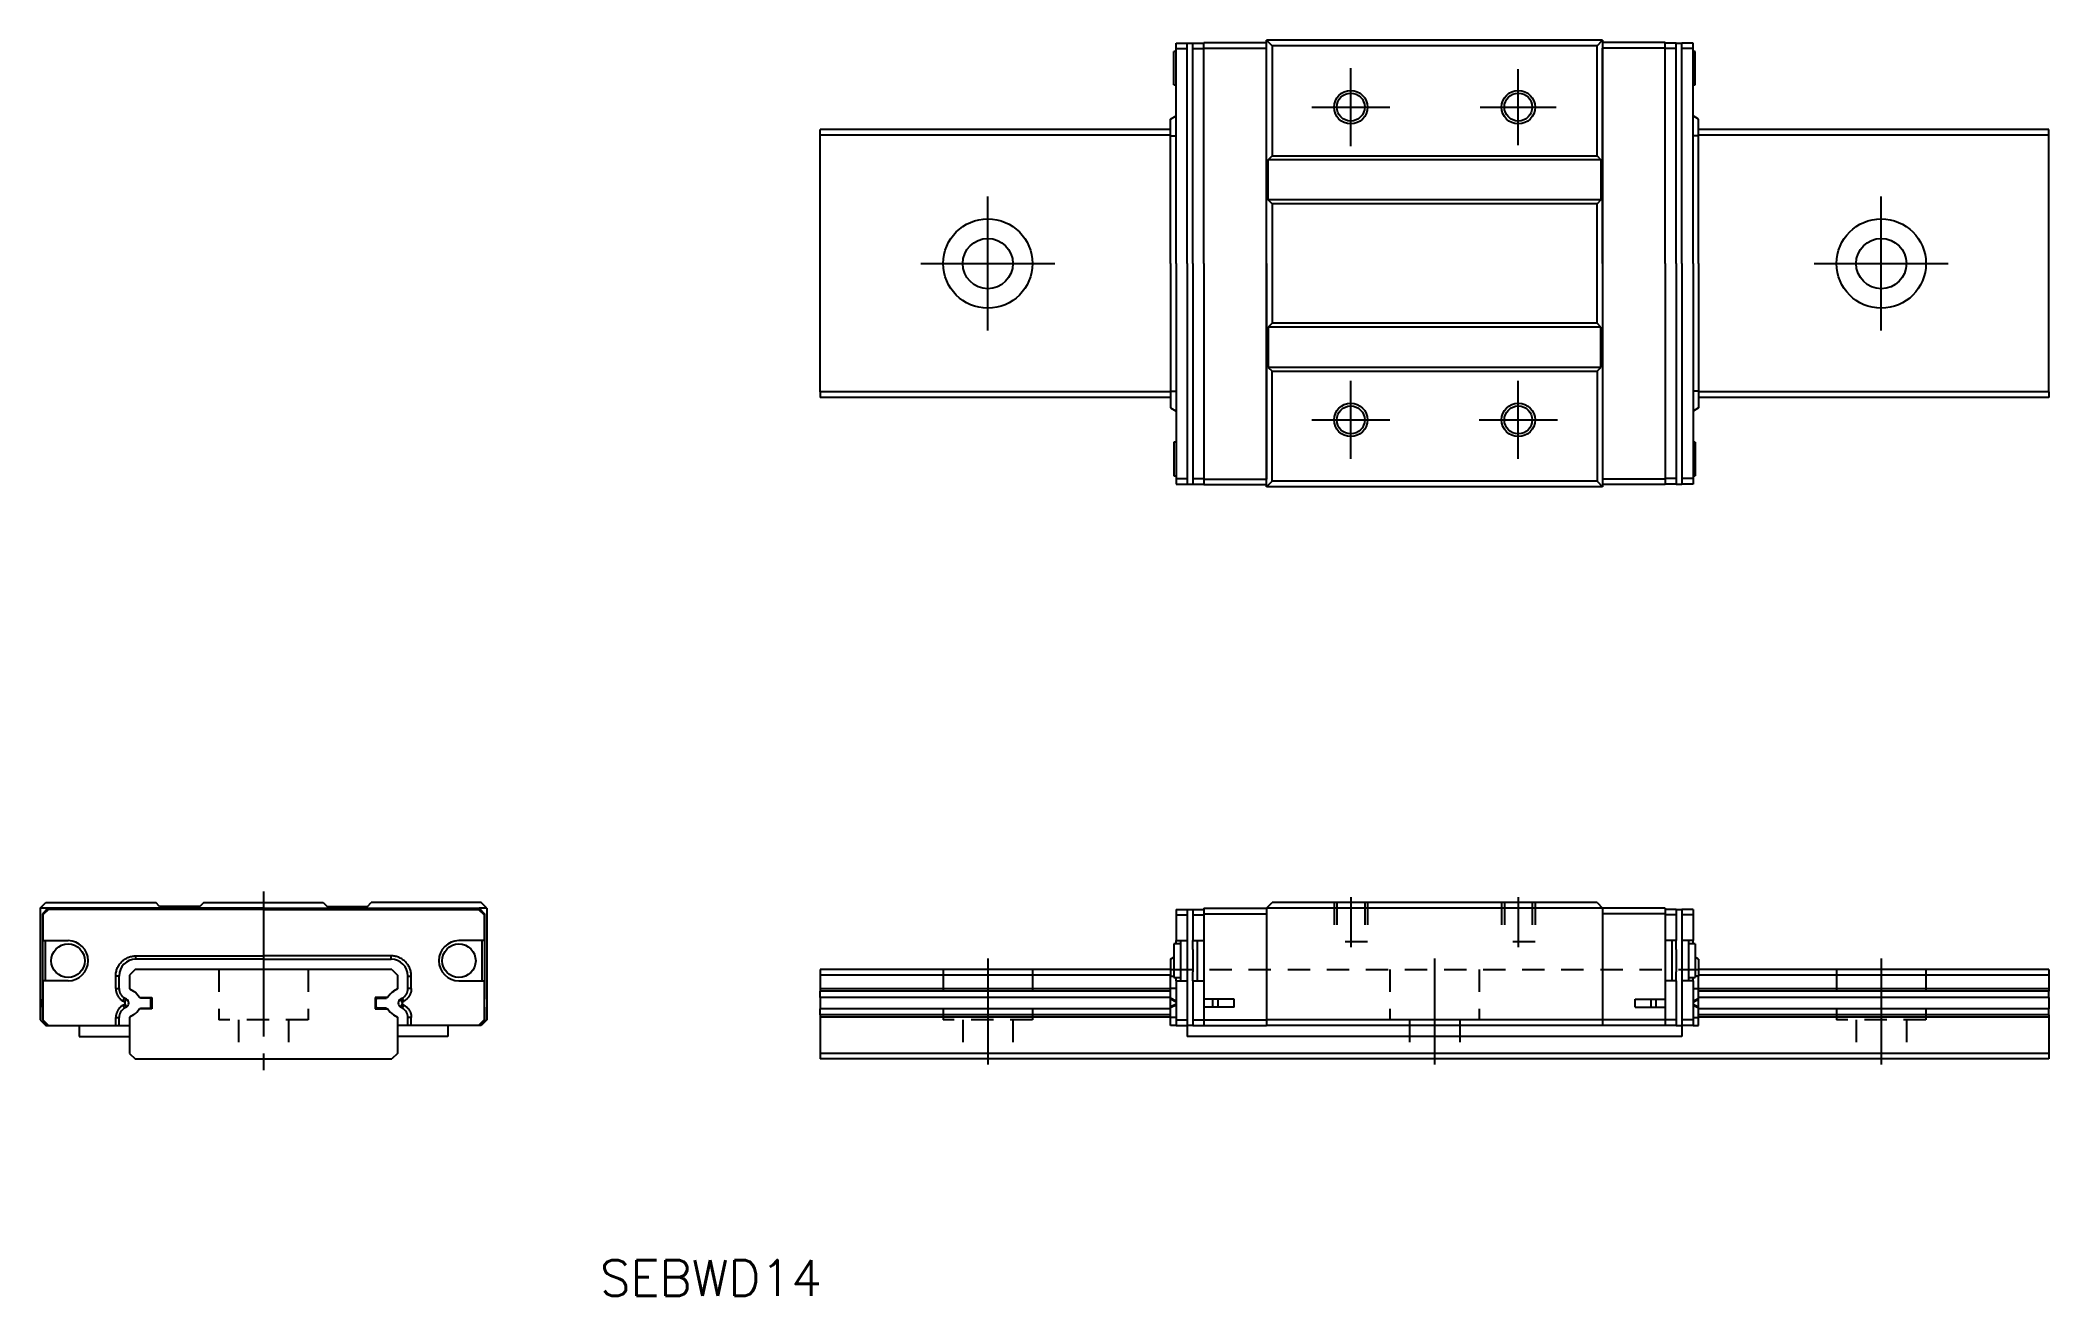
# Model space of a CAD drawing. Extents: x 36 to 216, y 387 to 499.
import ezdxf

# ---------------------------------------------------------------- set-up
doc = ezdxf.new("R2010")
doc.units = 0
doc.linetypes.add('CENTER', pattern=[17.5, 13, -1.5, 1.5, -1.5])
doc.linetypes.add('DASHED', pattern=[3.5, 2, -1.5])
doc.layers.get('0').update_dxf_attribs({"linetype": 'CONTINUOUS'})
doc.layers.add('CENTER', color=1, linetype='CENTER')
doc.styles.get("Standard").update_dxf_attribs({"font": 'txt.shx', "bigfont": '@extfont2.shx'})

msp = doc.modelspace()

# ---------------------------------------------------------------- linework, layer by layer
at = {"color": 7, "linetype": 'CONTINUOUS'}
for p, q in [((138.02, 498.95), (139.02, 498.95)), ((138.02, 498.45), (138.02, 498.95)), ((138.02, 498.45), (139.02, 498.45)), ((138.02, 479.2), (138.02, 498.45)), ((139.02, 498.45), (139.02, 498.95)), ((139.02, 498.95), (139.52, 498.95)), ((139.02, 479.2), (139.02, 498.45)), ((139.52, 498.95), (140.52, 498.95)), ((139.52, 498.45), (139.52, 498.95)), ((139.52, 498.45), (140.52, 498.45)), ((139.52, 479.2), (139.52, 498.45)), ((140.52, 499), (146.12, 499)), ((140.52, 498.5), (140.52, 499)), ((140.52, 498.5), (146.12, 498.5)), ((140.52, 479.2), (140.52, 498.5)), ((146.12, 498.5), (146.12, 499.2)), ((146.12, 499.2), (146.62, 498.7)), ((176.22, 499.2), (146.12, 499.2)), ((146.12, 479.2), (146.12, 498.5)), ((146.12, 479.2), (146.12, 498.5)), ((146.62, 498.7), (146.62, 488.85)), ((175.72, 498.7), (146.62, 498.7)), ((175.72, 498.7), (176.22, 499.2)), ((175.72, 488.85), (175.72, 498.7)), ((176.22, 499.2), (176.22, 498.5)), ((181.82, 499), (176.22, 499)), ((181.82, 498.5), (176.22, 498.5)), ((176.22, 479.2), (176.22, 498.5)), ((176.22, 498.5), (176.22, 479.2)), ((181.82, 498.5), (181.82, 499)), ((182.82, 498.95), (181.82, 498.95)), ((181.82, 479.2), (181.82, 498.5)), ((182.82, 498.45), (181.82, 498.45)), ((182.82, 498.45), (182.82, 498.95)), ((182.82, 498.95), (183.32, 498.95)), ((182.82, 479.2), (182.82, 498.45)), ((184.32, 498.95), (183.32, 498.95)), ((183.32, 498.45), (183.32, 498.95)), ((184.32, 498.45), (183.32, 498.45)), ((183.32, 479.2), (183.32, 498.45)), ((184.32, 498.45), (184.32, 498.95)), ((184.32, 479.2), (184.32, 498.45)), ((137.82, 495.2), (137.82, 498.2)), ((138.02, 498.2), (137.82, 498.2)), ((184.52, 498.2), (184.32, 498.2)), ((184.52, 495.2), (184.52, 498.2)), ((137.82, 495.2), (138.02, 495.2)), ((184.32, 495.2), (184.52, 495.2)), ((137.52, 491.2), (106.17, 491.2)), ((106.17, 490.7), (106.17, 491.2)), ((137.52, 492.13), (138.02, 492.43)), ((137.52, 490.63), (137.52, 492.13)), ((184.82, 492.13), (184.32, 492.43)), ((184.82, 490.63), (184.82, 492.13)), ((216.17, 491.2), (184.82, 491.2)), ((216.17, 490.7), (216.17, 491.2)), ((137.52, 490.7), (106.17, 490.7)), ((106.17, 467.7), (106.17, 490.7)), ((137.52, 490.63), (138.02, 490.63)), ((137.52, 479.2), (137.52, 490.63)), ((184.82, 490.63), (184.32, 490.63)), ((216.17, 490.7), (184.82, 490.7)), ((184.82, 479.2), (184.82, 490.63)), ((216.17, 467.7), (216.17, 490.7)), ((146.27, 488.5), (146.62, 488.85)), ((146.27, 484.9), (146.27, 488.5)), ((176.07, 488.5), (146.27, 488.5)), ((146.62, 488.85), (175.72, 488.85)), ((175.72, 488.85), (176.07, 488.5)), ((176.07, 488.5), (176.07, 484.9)), ((146.62, 484.55), (146.27, 484.9)), ((176.07, 484.9), (146.27, 484.9)), ((146.62, 484.55), (146.62, 473.85)), ((175.72, 484.55), (146.62, 484.55)), ((176.07, 484.9), (175.72, 484.55)), ((175.72, 473.85), (175.72, 484.55)), ((137.52, 479.2), (137.52, 467.77)), ((138.02, 479.2), (138.02, 459.95)), ((139.02, 479.2), (139.02, 459.95)), ((139.52, 479.2), (139.52, 459.95)), ((140.52, 479.2), (140.52, 459.9)), ((146.12, 479.2), (146.12, 459.9)), ((146.12, 459.9), (146.12, 479.2)), ((176.22, 479.2), (176.22, 459.9)), ((176.22, 479.2), (176.22, 459.9)), ((181.82, 479.2), (181.82, 459.9)), ((182.82, 479.2), (182.82, 459.95)), ((183.32, 479.2), (183.32, 459.95)), ((184.32, 479.2), (184.32, 459.95)), ((184.82, 479.2), (184.82, 467.77)), ((146.62, 473.85), (146.27, 473.5)), ((146.27, 473.5), (146.27, 469.9)), ((176.07, 473.5), (146.27, 473.5)), ((175.72, 473.85), (146.62, 473.85)), ((176.07, 473.5), (175.72, 473.85)), ((176.07, 469.9), (176.07, 473.5)), ((146.27, 469.9), (146.62, 469.55)), ((176.07, 469.9), (146.27, 469.9)), ((146.62, 459.7), (146.62, 469.55)), ((146.62, 469.55), (175.72, 469.55)), ((175.72, 469.55), (176.07, 469.9)), ((175.72, 469.55), (175.72, 459.7)), ((137.52, 467.7), (106.17, 467.7)), ((106.17, 467.7), (106.17, 467.2)), ((137.52, 467.77), (137.52, 466.27)), ((137.52, 467.77), (138.02, 467.77)), ((184.82, 467.77), (184.32, 467.77)), ((184.82, 467.77), (184.82, 466.27)), ((216.17, 467.7), (184.82, 467.7)), ((216.17, 467.7), (216.17, 467.2)), ((137.52, 467.2), (106.17, 467.2)), ((137.52, 466.27), (138.02, 465.97)), ((184.82, 466.27), (184.32, 465.97)), ((216.17, 467.2), (184.82, 467.2)), ((137.82, 463.2), (137.82, 460.2)), ((138.02, 463.2), (137.82, 463.2)), ((184.52, 463.2), (184.32, 463.2)), ((184.52, 463.2), (184.52, 460.2)), ((137.82, 460.2), (138.02, 460.2)), ((138.02, 459.95), (138.02, 459.45)), ((138.02, 459.95), (139.02, 459.95)), ((138.02, 459.45), (139.02, 459.45)), ((139.02, 459.95), (139.02, 459.45)), ((139.02, 459.45), (139.52, 459.45)), ((139.52, 459.95), (139.52, 459.45)), ((139.52, 459.95), (140.52, 459.95)), ((139.52, 459.45), (140.52, 459.45)), ((140.52, 459.9), (146.12, 459.9)), ((140.52, 459.9), (140.52, 459.4)), ((140.52, 459.4), (146.12, 459.4)), ((146.12, 459.2), (146.12, 459.9)), ((146.12, 459.2), (146.62, 459.7)), ((176.22, 459.2), (146.12, 459.2)), ((175.72, 459.7), (146.62, 459.7)), ((175.72, 459.7), (176.22, 459.2)), ((181.82, 459.9), (176.22, 459.9)), ((176.22, 459.9), (176.22, 459.2)), ((181.82, 459.4), (176.22, 459.4)), ((182.82, 459.95), (181.82, 459.95)), ((181.82, 459.9), (181.82, 459.4)), ((182.82, 459.45), (181.82, 459.45)), ((182.82, 459.95), (182.82, 459.45)), ((182.82, 459.45), (183.32, 459.45)), ((184.32, 459.95), (183.32, 459.95)), ((183.32, 459.95), (183.32, 459.45)), ((184.32, 459.45), (183.32, 459.45)), ((184.32, 460.2), (184.52, 460.2)), ((184.32, 459.95), (184.32, 459.45)), ((36.31, 421.47), (36.81, 421.97)), ((36.31, 421.47), (36.31, 411.47)), ((37.01, 421.47), (36.31, 421.47)), ((37.01, 421.47), (36.51, 420.97)), ((36.51, 420.97), (36.51, 413.32)), ((37.06, 421.37), (36.56, 420.87)), ((36.56, 420.87), (36.56, 418.57)), ((36.81, 421.97), (46.66, 421.97)), ((56.31, 421.47), (37.01, 421.47)), ((56.31, 421.37), (37.06, 421.37)), ((47.01, 421.62), (46.66, 421.97)), ((50.61, 421.62), (47.01, 421.62)), ((50.96, 421.97), (50.61, 421.62)), ((50.96, 421.97), (61.66, 421.97)), ((56.31, 421.37), (56.31, 421.47)), ((56.31, 421.47), (75.61, 421.47)), ((56.31, 421.37), (56.31, 421.47)), ((56.31, 421.37), (75.56, 421.37)), ((61.66, 421.97), (62.01, 421.62)), ((62.01, 421.62), (65.61, 421.62)), ((65.61, 421.62), (65.96, 421.97)), ((75.81, 421.97), (65.96, 421.97)), ((75.56, 421.37), (76.06, 420.87)), ((75.61, 421.47), (76.11, 420.97)), ((76.31, 421.47), (75.61, 421.47)), ((76.31, 421.47), (75.81, 421.97)), ((76.06, 420.87), (76.06, 418.57)), ((76.11, 420.97), (76.11, 413.32)), ((76.31, 421.47), (76.31, 411.47)), ((138.02, 421.37), (139.02, 421.37)), ((138.02, 421.37), (138.02, 420.87)), ((138.02, 420.87), (138.02, 418.57)), ((138.02, 420.87), (139.02, 420.87)), ((139.02, 421.37), (139.02, 420.87)), ((139.02, 421.37), (139.52, 421.37)), ((139.02, 420.87), (139.02, 418.57)), ((139.52, 421.37), (140.52, 421.37)), ((139.52, 421.37), (139.52, 420.87)), ((139.52, 420.87), (139.52, 418.57)), ((139.52, 420.87), (140.52, 420.87)), ((140.52, 421.47), (146.12, 421.47)), ((140.52, 421.47), (140.52, 420.97)), ((140.52, 420.97), (146.12, 420.97)), ((140.52, 420.97), (140.52, 413.32)), ((146.12, 421.47), (146.62, 421.97)), ((176.22, 421.47), (146.12, 421.47)), ((146.12, 421.47), (146.12, 411.47)), ((175.72, 421.97), (146.62, 421.97)), ((175.72, 421.97), (176.22, 421.47)), ((181.82, 421.47), (176.22, 421.47)), ((176.22, 421.47), (176.22, 411.47)), ((181.82, 420.97), (176.22, 420.97)), ((181.82, 421.47), (181.82, 420.97)), ((182.82, 421.37), (181.82, 421.37)), ((181.82, 420.97), (181.82, 413.32)), ((182.82, 420.87), (181.82, 420.87)), ((182.82, 421.37), (182.82, 420.87)), ((182.82, 421.37), (183.32, 421.37)), ((182.82, 420.87), (182.82, 418.57)), ((184.32, 421.37), (183.32, 421.37)), ((183.32, 421.37), (183.32, 420.87)), ((184.32, 420.87), (183.32, 420.87)), ((183.32, 420.87), (183.32, 418.57)), ((184.32, 421.37), (184.32, 420.87)), ((184.32, 420.87), (184.32, 418.57)), ((36.56, 418.57), (38.81, 418.57)), ((36.76, 418.57), (36.76, 414.97)), ((76.06, 418.57), (73.81, 418.57)), ((75.86, 418.57), (75.86, 414.97)), ((137.82, 418.27), (137.82, 415.27)), ((138.42, 418.27), (137.82, 418.27)), ((138.02, 418.57), (139.02, 418.57)), ((138.02, 418.27), (138.02, 418.57)), ((138.42, 418.57), (138.42, 414.97)), ((139.02, 418.57), (139.02, 414.97)), ((139.52, 418.57), (140.52, 418.57)), ((139.52, 417.77), (139.52, 418.57)), ((139.52, 417.77), (139.52, 415.77)), ((139.92, 418.57), (139.92, 414.97)), ((182.82, 418.57), (181.82, 418.57)), ((182.42, 418.57), (182.42, 414.97)), ((182.82, 417.77), (182.82, 418.57)), ((182.82, 417.77), (182.82, 415.77)), ((184.32, 418.57), (183.32, 418.57)), ((183.32, 418.57), (183.32, 414.97)), ((183.92, 418.57), (183.92, 414.97)), ((184.52, 418.27), (183.92, 418.27)), ((184.32, 418.27), (184.32, 418.57)), ((184.52, 418.27), (184.52, 415.27)), ((43.08, 415.4), (43.09, 415.49)), ((43.09, 415.58), (43.1, 415.66)), ((43.09, 415.49), (43.09, 415.58)), ((43.1, 415.66), (43.12, 415.75)), ((43.12, 415.75), (43.14, 415.83)), ((43.14, 415.83), (43.16, 415.92)), ((43.16, 415.92), (43.19, 416)), ((43.19, 416), (43.22, 416.08)), ((43.22, 416.08), (43.25, 416.16)), ((43.25, 416.16), (43.29, 416.24)), ((43.29, 416.24), (43.33, 416.31)), ((43.33, 416.31), (43.38, 416.39)), ((43.38, 416.39), (43.43, 416.46)), ((43.43, 416.46), (43.48, 416.53)), ((43.48, 416.53), (43.53, 416.59)), ((43.53, 416.59), (43.59, 416.66)), ((43.59, 416.66), (43.65, 416.72)), ((43.65, 416.72), (43.72, 416.78)), ((43.72, 416.78), (43.79, 416.83)), ((43.79, 416.83), (43.86, 416.88)), ((43.86, 416.88), (43.93, 416.93)), ((43.93, 416.93), (44, 416.97)), ((44, 416.97), (44.08, 417.01)), ((44.08, 417.01), (44.16, 417.05)), ((44.16, 417.05), (44.24, 417.08)), ((44.24, 417.08), (44.32, 417.11)), ((44.81, 415.97), (44.31, 415.47)), ((44.32, 417.11), (44.4, 417.14)), ((44.4, 417.14), (44.49, 417.16)), ((44.49, 417.16), (44.57, 417.18)), ((44.57, 417.18), (44.64, 417.19)), ((44.64, 417.19), (44.72, 417.2)), ((44.72, 417.2), (44.8, 417.2)), ((44.8, 417.2), (44.88, 417.2)), ((67.81, 415.97), (44.81, 415.97)), ((44.88, 416.9), (44.88, 417.2)), ((44.88, 417.2), (56.31, 417.2)), ((56.31, 416.9), (44.88, 416.9)), ((67.74, 417.2), (56.31, 417.2)), ((56.31, 416.9), (67.74, 416.9)), ((67.74, 416.9), (67.74, 417.2)), ((67.82, 417.2), (67.74, 417.2)), ((67.81, 415.97), (68.31, 415.47)), ((67.9, 417.2), (67.82, 417.2)), ((67.98, 417.19), (67.9, 417.2)), ((68.06, 417.18), (67.98, 417.19)), ((68.14, 417.16), (68.06, 417.18)), ((68.23, 417.14), (68.14, 417.16)), ((68.31, 417.11), (68.23, 417.14)), ((68.39, 417.08), (68.31, 417.11)), ((68.47, 417.05), (68.39, 417.08)), ((68.55, 417.01), (68.47, 417.05)), ((68.63, 416.97), (68.55, 417.01)), ((68.7, 416.93), (68.63, 416.97)), ((68.77, 416.88), (68.7, 416.93)), ((68.84, 416.83), (68.77, 416.88)), ((68.91, 416.78), (68.84, 416.83)), ((68.97, 416.72), (68.91, 416.78)), ((69.04, 416.66), (68.97, 416.72)), ((69.1, 416.59), (69.04, 416.66)), ((69.15, 416.53), (69.1, 416.59)), ((69.2, 416.46), (69.15, 416.53)), ((69.25, 416.39), (69.2, 416.46)), ((69.3, 416.31), (69.25, 416.39)), ((69.34, 416.24), (69.3, 416.31)), ((69.38, 416.16), (69.34, 416.24)), ((69.41, 416.08), (69.38, 416.16)), ((69.44, 416), (69.41, 416.08)), ((69.47, 415.92), (69.44, 416)), ((69.49, 415.83), (69.47, 415.92)), ((69.51, 415.75), (69.49, 415.83)), ((69.53, 415.66), (69.51, 415.75)), ((69.54, 415.58), (69.53, 415.66)), ((69.54, 415.49), (69.54, 415.58)), ((69.54, 415.4), (69.54, 415.49)), ((137.52, 415.97), (106.17, 415.97)), ((106.17, 415.97), (106.17, 415.47)), ((137.52, 416.9), (137.82, 417.08)), ((137.52, 416.9), (137.52, 415.4)), ((139.52, 414.97), (139.52, 415.77)), ((182.82, 414.97), (182.82, 415.77)), ((184.82, 416.9), (184.52, 417.08)), ((184.82, 416.9), (184.82, 415.4)), ((216.17, 415.97), (184.82, 415.97)), ((216.17, 415.97), (216.17, 415.47)), ((36.56, 414.97), (36.56, 411.47)), ((38.81, 414.97), (36.56, 414.97)), ((43.08, 414.28), (43.08, 415.4)), ((43.38, 415.4), (43.08, 415.4)), ((43.08, 414.28), (43.38, 414.28)), ((43.08, 414.28), (43.09, 414.23)), ((43.09, 414.23), (43.09, 414.17)), ((43.09, 414.17), (43.09, 414.12)), ((43.09, 414.12), (43.1, 414.07)), ((43.1, 414.07), (43.11, 414.01)), ((43.11, 414.01), (43.13, 413.96)), ((43.13, 413.96), (43.14, 413.9)), ((43.14, 413.9), (43.16, 413.85)), ((43.16, 413.85), (43.18, 413.8)), ((43.18, 413.8), (43.2, 413.75)), ((43.2, 413.75), (43.22, 413.7)), ((43.22, 413.7), (43.25, 413.65)), ((43.38, 414.28), (43.38, 415.4)), ((44.31, 415.47), (44.31, 414.24)), ((44.31, 414.24), (44.68, 414.03)), ((68.31, 414.24), (67.95, 414.03)), ((68.31, 415.47), (68.31, 414.24)), ((69.24, 414.28), (69.24, 415.4)), ((69.24, 415.4), (69.54, 415.4)), ((69.54, 414.28), (69.24, 414.28)), ((69.41, 413.7), (69.38, 413.65)), ((69.43, 413.75), (69.41, 413.7)), ((69.45, 413.8), (69.43, 413.75)), ((69.47, 413.85), (69.45, 413.8)), ((69.49, 413.9), (69.47, 413.85)), ((69.5, 413.96), (69.49, 413.9)), ((69.52, 414.01), (69.5, 413.96)), ((69.53, 414.07), (69.52, 414.01)), ((69.54, 414.17), (69.53, 414.12)), ((69.53, 414.12), (69.53, 414.07)), ((69.54, 414.28), (69.54, 415.4)), ((69.54, 414.28), (69.54, 414.23)), ((69.54, 414.23), (69.54, 414.17)), ((73.81, 414.97), (76.06, 414.97)), ((76.06, 414.97), (76.06, 411.47)), ((137.52, 415.47), (106.17, 415.47)), ((106.17, 415.47), (106.17, 414.24)), ((137.52, 414.24), (106.17, 414.24)), ((106.17, 414.24), (106.17, 414.03)), ((137.52, 414.03), (106.17, 414.03)), ((106.17, 413.47), (106.17, 414.03)), ((137.52, 415.4), (137.82, 415.4)), ((137.52, 414.28), (137.52, 415.4)), ((137.52, 413.41), (137.52, 414.28)), ((138.02, 414.28), (137.52, 414.28)), ((137.82, 415.27), (138.42, 415.27)), ((138.02, 414.97), (138.02, 415.27)), ((138.02, 414.97), (138.02, 411.47)), ((138.02, 414.97), (139.02, 414.97)), ((139.02, 414.97), (139.02, 411.47)), ((139.52, 414.97), (139.52, 411.47)), ((139.52, 414.97), (140.52, 414.97)), ((182.82, 414.97), (181.82, 414.97)), ((182.82, 414.97), (182.82, 411.47)), ((184.32, 414.97), (183.32, 414.97)), ((183.32, 414.97), (183.32, 411.47)), ((183.92, 415.27), (184.52, 415.27)), ((184.32, 414.97), (184.32, 415.27)), ((184.32, 414.97), (184.32, 411.47)), ((184.32, 414.28), (184.82, 414.28)), ((184.82, 415.4), (184.52, 415.4)), ((216.17, 415.47), (184.82, 415.47)), ((184.82, 414.28), (184.82, 415.4)), ((184.82, 413.41), (184.82, 414.28)), ((216.17, 414.24), (184.82, 414.24)), ((216.17, 414.03), (184.82, 414.03)), ((216.17, 415.47), (216.17, 414.24)), ((216.17, 414.24), (216.17, 414.03)), ((216.17, 413.47), (216.17, 414.03)), ((36.51, 413.32), (36.56, 413.32)), ((36.51, 412.62), (36.51, 413.32)), ((36.51, 412.62), (36.51, 411.47)), ((36.51, 412.62), (36.56, 412.62)), ((43.11, 411.91), (43.1, 411.85)), ((43.12, 411.97), (43.11, 411.91)), ((43.14, 412.03), (43.12, 411.97)), ((43.15, 412.09), (43.14, 412.03)), ((43.17, 412.14), (43.15, 412.09)), ((43.2, 412.19), (43.17, 412.14)), ((43.22, 412.24), (43.2, 412.19)), ((43.24, 412.29), (43.22, 412.24)), ((43.27, 412.34), (43.24, 412.29)), ((43.25, 413.65), (43.27, 413.61)), ((43.27, 413.61), (43.3, 413.56)), ((43.3, 412.39), (43.27, 412.34)), ((43.3, 413.56), (43.34, 413.51)), ((43.33, 412.43), (43.3, 412.39)), ((43.36, 412.48), (43.33, 412.43)), ((43.34, 413.51), (43.37, 413.47)), ((43.4, 412.52), (43.36, 412.48)), ((43.37, 413.47), (43.41, 413.42)), ((43.44, 412.56), (43.4, 412.52)), ((43.41, 413.42), (43.45, 413.38)), ((43.47, 412.6), (43.44, 412.56)), ((43.45, 413.38), (43.49, 413.34)), ((43.52, 412.64), (43.47, 412.6)), ((43.49, 413.34), (43.53, 413.3)), ((43.56, 412.67), (43.52, 412.64)), ((43.53, 413.3), (43.58, 413.26)), ((43.6, 412.71), (43.56, 412.67)), ((43.58, 413.26), (43.63, 413.22)), ((43.64, 412.74), (43.6, 412.71)), ((43.63, 413.22), (43.68, 413.19)), ((43.69, 412.77), (43.64, 412.74)), ((43.68, 413.19), (43.73, 413.15)), ((43.73, 412.8), (43.69, 412.77)), ((43.73, 413.15), (43.88, 413.41)), ((43.9, 413.06), (43.73, 413.15)), ((43.73, 412.8), (43.9, 412.89)), ((43.73, 412.8), (43.88, 412.54)), ((44.05, 413.32), (43.88, 413.41)), ((43.88, 412.54), (44.05, 412.63)), ((43.9, 413.06), (44.05, 413.32)), ((43.9, 413.06), (43.9, 412.89)), ((43.9, 412.89), (44.05, 412.63)), ((44.68, 411.92), (44.31, 411.71)), ((45.2, 413.47), (46.31, 413.47)), ((46.31, 412.47), (45.2, 412.47)), ((45.3, 413.42), (45.28, 413.47)), ((45.28, 412.47), (45.3, 412.52)), ((46.11, 413.42), (45.3, 413.42)), ((45.3, 412.52), (46.11, 412.52)), ((46.21, 412.62), (46.21, 413.32)), ((46.31, 413.47), (46.31, 412.47)), ((67.43, 413.47), (66.31, 413.47)), ((66.31, 413.47), (66.31, 412.47)), ((66.31, 412.47), (67.43, 412.47)), ((66.41, 412.62), (66.41, 413.32)), ((66.51, 413.42), (67.33, 413.42)), ((67.33, 412.52), (66.51, 412.52)), ((67.33, 413.42), (67.35, 413.47)), ((67.35, 412.47), (67.33, 412.52)), ((67.95, 411.92), (68.31, 411.71)), ((68.58, 413.32), (68.74, 413.41)), ((68.73, 413.06), (68.58, 413.32)), ((68.73, 412.89), (68.58, 412.63)), ((68.74, 412.54), (68.58, 412.63)), ((68.73, 413.06), (68.89, 413.15)), ((68.73, 413.06), (68.73, 412.89)), ((68.89, 412.8), (68.73, 412.89)), ((68.89, 413.15), (68.74, 413.41)), ((68.89, 412.8), (68.74, 412.54)), ((68.95, 413.19), (68.89, 413.15)), ((68.89, 412.8), (68.94, 412.77)), ((68.94, 412.77), (68.99, 412.74)), ((69, 413.22), (68.95, 413.19)), ((68.99, 412.74), (69.03, 412.71)), ((69.05, 413.26), (69, 413.22)), ((69.03, 412.71), (69.07, 412.67)), ((69.1, 413.3), (69.05, 413.26)), ((69.07, 412.67), (69.11, 412.64)), ((69.14, 413.34), (69.1, 413.3)), ((69.11, 412.64), (69.15, 412.6)), ((69.18, 413.38), (69.14, 413.34)), ((69.15, 412.6), (69.19, 412.56)), ((69.22, 413.42), (69.18, 413.38)), ((69.19, 412.56), (69.23, 412.52)), ((69.26, 413.47), (69.22, 413.42)), ((69.23, 412.52), (69.26, 412.48)), ((69.29, 413.51), (69.26, 413.47)), ((69.26, 412.48), (69.3, 412.43)), ((69.33, 413.56), (69.29, 413.51)), ((69.3, 412.43), (69.33, 412.39)), ((69.36, 413.61), (69.33, 413.56)), ((69.33, 412.39), (69.36, 412.34)), ((69.38, 413.65), (69.36, 413.61)), ((69.36, 412.34), (69.38, 412.29)), ((69.38, 412.29), (69.41, 412.24)), ((69.41, 412.24), (69.43, 412.19)), ((69.43, 412.19), (69.46, 412.14)), ((69.46, 412.14), (69.48, 412.09)), ((69.48, 412.09), (69.49, 412.03)), ((69.49, 412.03), (69.51, 411.97)), ((69.51, 411.97), (69.52, 411.91)), ((69.52, 411.91), (69.53, 411.85)), ((76.11, 413.32), (76.06, 413.32)), ((76.11, 412.62), (76.06, 412.62)), ((76.11, 412.62), (76.11, 413.32)), ((76.11, 412.62), (76.11, 411.47)), ((137.52, 413.47), (106.17, 413.47)), ((106.17, 413.47), (106.17, 412.47)), ((137.52, 412.47), (106.17, 412.47)), ((106.17, 411.92), (106.17, 412.47)), ((106.17, 411.92), (106.17, 411.71)), ((137.52, 411.92), (106.17, 411.92)), ((138.02, 413.15), (137.52, 413.41)), ((137.52, 413.32), (137.52, 413.41)), ((138.02, 413.06), (137.52, 413.32)), ((137.52, 412.63), (137.52, 413.32)), ((138.02, 412.89), (137.52, 412.63)), ((138.02, 412.8), (137.52, 412.54)), ((137.52, 412.54), (137.52, 412.63)), ((137.52, 411.67), (137.52, 412.54)), ((138.02, 413.06), (138.02, 412.89)), ((139.52, 413.06), (139.52, 412.89)), ((140.52, 413.32), (140.52, 412.62)), ((143.22, 413.32), (140.52, 413.32)), ((140.52, 412.62), (140.52, 411.47)), ((143.22, 412.62), (140.52, 412.62)), ((141.32, 412.62), (141.32, 413.32)), ((141.79, 412.62), (141.79, 413.32)), ((143.22, 412.62), (143.22, 413.32)), ((179.12, 412.62), (179.12, 413.32)), ((179.12, 413.32), (181.82, 413.32)), ((179.12, 412.62), (181.82, 412.62)), ((180.56, 412.62), (180.56, 413.32)), ((181.02, 412.62), (181.02, 413.32)), ((181.82, 413.32), (181.82, 412.62)), ((181.82, 412.62), (181.82, 411.47)), ((182.82, 413.06), (182.82, 412.89)), ((184.32, 413.15), (184.82, 413.41)), ((184.32, 413.06), (184.82, 413.32)), ((184.32, 413.06), (184.32, 412.89)), ((184.32, 412.89), (184.82, 412.63)), ((184.32, 412.8), (184.82, 412.54)), ((216.17, 413.47), (184.82, 413.47)), ((184.82, 413.32), (184.82, 413.41)), ((184.82, 412.63), (184.82, 413.32)), ((184.82, 412.54), (184.82, 412.63)), ((184.82, 411.67), (184.82, 412.54)), ((216.17, 412.47), (184.82, 412.47)), ((216.17, 411.92), (184.82, 411.92)), ((216.17, 413.47), (216.17, 412.47)), ((216.17, 411.92), (216.17, 412.47)), ((216.17, 411.92), (216.17, 411.71)), ((36.31, 411.47), (36.81, 410.97)), ((36.51, 411.47), (37.01, 410.97)), ((36.56, 411.47), (37.06, 410.97)), ((36.81, 410.97), (37.01, 410.97)), ((37.01, 410.97), (37.06, 410.97)), ((37.06, 410.97), (43.08, 410.97)), ((39.81, 410.97), (39.81, 409.97)), ((43.09, 411.73), (43.08, 411.67)), ((43.08, 411.67), (43.38, 411.67)), ((43.08, 410.97), (43.08, 411.67)), ((43.08, 410.97), (43.38, 410.97)), ((43.1, 411.85), (43.09, 411.79)), ((43.09, 411.79), (43.09, 411.73)), ((43.38, 410.97), (43.38, 411.67)), ((43.38, 410.97), (44.31, 410.97)), ((44.31, 411.71), (44.31, 408.47)), ((68.31, 411.71), (68.31, 408.47)), ((69.24, 410.97), (68.31, 410.97)), ((69.24, 410.97), (69.24, 411.67)), ((69.54, 411.67), (69.24, 411.67)), ((69.54, 410.97), (69.24, 410.97)), ((69.53, 411.85), (69.54, 411.79)), ((69.54, 411.79), (69.54, 411.73)), ((69.54, 411.73), (69.54, 411.67)), ((69.54, 410.97), (69.54, 411.67)), ((75.56, 410.97), (69.54, 410.97)), ((72.81, 410.97), (72.81, 409.97)), ((76.06, 411.47), (75.56, 410.97)), ((75.61, 410.97), (75.56, 410.97)), ((76.11, 411.47), (75.61, 410.97)), ((75.81, 410.97), (75.61, 410.97)), ((76.31, 411.47), (75.81, 410.97)), ((106.17, 411.71), (106.17, 408.47)), ((137.52, 411.71), (106.17, 411.71)), ((138.02, 411.67), (137.52, 411.67)), ((137.52, 410.97), (137.52, 411.67)), ((138.02, 410.97), (137.52, 410.97)), ((138.02, 411.47), (139.02, 411.47)), ((138.02, 411.47), (138.02, 410.97)), ((138.02, 410.97), (139.02, 410.97)), ((139.02, 411.47), (139.02, 410.97)), ((139.52, 410.97), (139.02, 410.97)), ((139.02, 410.97), (139.02, 409.97)), ((139.52, 411.47), (139.52, 410.97)), ((139.52, 411.47), (140.52, 411.47)), ((139.52, 410.97), (140.52, 410.97)), ((140.52, 411.47), (146.12, 411.47)), ((140.52, 411.47), (140.52, 410.97)), ((140.52, 410.97), (146.12, 410.97)), ((176.22, 411.47), (146.12, 411.47)), ((146.12, 411.47), (146.12, 410.97)), ((176.22, 410.97), (146.12, 410.97)), ((181.82, 411.47), (176.22, 411.47)), ((176.22, 411.47), (176.22, 410.97)), ((181.82, 410.97), (176.22, 410.97)), ((182.82, 411.47), (181.82, 411.47)), ((181.82, 411.47), (181.82, 410.97)), ((182.82, 410.97), (181.82, 410.97)), ((182.82, 411.47), (182.82, 410.97)), ((182.82, 410.97), (183.32, 410.97)), ((184.32, 411.47), (183.32, 411.47)), ((183.32, 411.47), (183.32, 410.97)), ((184.32, 410.97), (183.32, 410.97)), ((183.32, 410.97), (183.32, 409.97)), ((184.32, 411.67), (184.82, 411.67)), ((184.32, 411.47), (184.32, 410.97)), ((184.32, 410.97), (184.82, 410.97)), ((216.17, 411.71), (184.82, 411.71)), ((184.82, 410.97), (184.82, 411.67)), ((216.17, 411.71), (216.17, 408.47)), ((39.81, 409.97), (44.31, 409.97)), ((44.31, 408.47), (44.81, 407.97)), ((68.31, 408.47), (67.81, 407.97)), ((72.81, 409.97), (68.31, 409.97)), ((216.17, 408.47), (106.17, 408.47)), ((106.17, 408.47), (106.17, 407.97)), ((183.32, 409.97), (139.02, 409.97)), ((216.17, 408.47), (216.17, 407.97)), ((44.81, 407.97), (67.81, 407.97)), ((216.17, 407.97), (106.17, 407.97))]:
    msp.add_line(p, q, dxfattribs=at)
at = {"color": 3, "linetype": 'DASHED'}
for p, q in [((152.17, 421.97), (152.17, 418.47)), ((152.42, 421.97), (152.42, 418.47)), ((154.92, 421.97), (154.92, 418.47)), ((155.17, 421.97), (155.17, 418.47)), ((167.17, 421.97), (167.17, 418.47)), ((167.42, 421.97), (167.42, 418.47)), ((169.92, 421.97), (169.92, 418.47)), ((170.17, 421.97), (170.17, 418.47)), ((155.17, 418.47), (152.17, 418.47)), ((170.17, 418.47), (167.17, 418.47)), ((52.31, 415.97), (52.31, 411.47)), ((60.31, 415.97), (60.31, 411.47)), ((117.17, 415.97), (117.17, 411.47)), ((125.17, 415.97), (125.17, 411.47)), ((137.52, 415.97), (184.82, 415.97)), ((157.17, 415.97), (157.17, 411.47)), ((165.17, 415.97), (165.17, 411.47)), ((197.17, 415.97), (197.17, 411.47)), ((205.17, 415.97), (205.17, 411.47)), ((60.31, 411.47), (52.31, 411.47)), ((54.06, 411.47), (54.06, 407.97)), ((58.56, 411.47), (58.56, 407.97)), ((125.17, 411.47), (117.17, 411.47)), ((118.92, 411.47), (118.92, 407.97)), ((123.42, 411.47), (123.42, 407.97)), ((165.17, 411.47), (157.17, 411.47)), ((158.92, 411.47), (158.92, 407.97)), ((163.42, 411.47), (163.42, 407.97)), ((205.17, 411.47), (197.17, 411.47)), ((198.92, 411.47), (198.92, 407.97)), ((203.42, 411.47), (203.42, 407.97))]:
    msp.add_line(p, q, dxfattribs=at)
at = {"color": 3, "linetype": 'CONTINUOUS'}
for centre in [(153.67, 493.2), (168.67, 493.2), (153.67, 465.2), (168.67, 465.2)]:
    msp.add_circle(centre, 1.5, dxfattribs=at)
at = {"color": 7, "linetype": 'CONTINUOUS'}
for centre, radius in [((153.67, 493.21), 1.25), ((168.67, 493.21), 1.25), ((121.17, 479.2), 4), ((201.17, 479.2), 4), ((121.17, 479.2), 2.25), ((201.17, 479.2), 2.25), ((153.67, 465.2), 1.25), ((168.67, 465.2), 1.25), ((38.81, 416.77), 1.5), ((73.81, 416.77), 1.5)]:
    msp.add_circle(centre, radius, dxfattribs=at)
for centre, radius, start, end in [((38.81, 416.77), 1.8, 270, 90), ((73.81, 416.77), 1.8, 90, 270), ((44.88, 415.4), 1.5, 90, 180), ((67.74, 415.4), 1.5, 0, 90), ((44.38, 414.28), 1, 180, 240), ((44.02, 412.88), 1.32, 26.598, 60), ((68.61, 412.88), 1.32, 120, 153.402), ((68.24, 414.28), 1, 300, 0), ((44.38, 411.67), 1, 120, 180), ((43.85, 412.97), 0.4, 300, 60), ((44.02, 413.07), 1.32, 300, 333.402), ((46.11, 413.32), 0.1, 0, 90), ((46.11, 412.62), 0.1, 270, 0), ((66.51, 413.32), 0.1, 90, 180), ((66.51, 412.62), 0.1, 180, 270), ((68.61, 413.07), 1.32, 206.598, 240), ((68.78, 412.97), 0.4, 120, 240), ((68.24, 411.67), 1, 0, 60)]:
    msp.add_arc(centre, radius, start, end, dxfattribs=at)
at = {"layer": 'CENTER', "color": 1, "linetype": 'CENTER'}
for p, q in [((153.67, 489.7), (153.67, 496.7)), ((168.67, 489.8), (168.67, 496.6)), ((150.17, 493.2), (157.17, 493.2)), ((165.27, 493.2), (172.07, 493.2)), ((121.17, 473.2), (121.17, 485.2)), ((201.17, 473.2), (201.17, 485.2)), ((115.17, 479.2), (127.17, 479.2)), ((195.17, 479.2), (207.17, 479.2)), ((153.67, 461.7), (153.67, 468.7)), ((168.67, 461.7), (168.67, 468.7)), ((150.17, 465.2), (157.17, 465.2)), ((165.17, 465.2), (172.17, 465.2)), ((56.31, 422.97), (56.31, 406.47)), ((153.67, 422.47), (153.67, 417.97)), ((168.67, 422.47), (168.67, 417.97)), ((121.17, 416.97), (121.17, 407.47)), ((161.17, 416.97), (161.17, 407.47)), ((201.17, 416.97), (201.17, 407.47))]:
    msp.add_line(p, q, dxfattribs=at)
for centre in [(153.67, 493.2), (168.67, 493.2), (153.67, 465.2), (168.67, 465.2)]:
    msp.add_circle(centre, 0.000503, dxfattribs=at)

# ---------------------------------------------------------------- texts
at = {"color": 7, "linetype": 'CONTINUOUS'}
msp.add_text('SEBWD14', height=3.2, dxfattribs=at).set_placement((86.42, 386.76))

doc.saveas('drawing.dxf')
